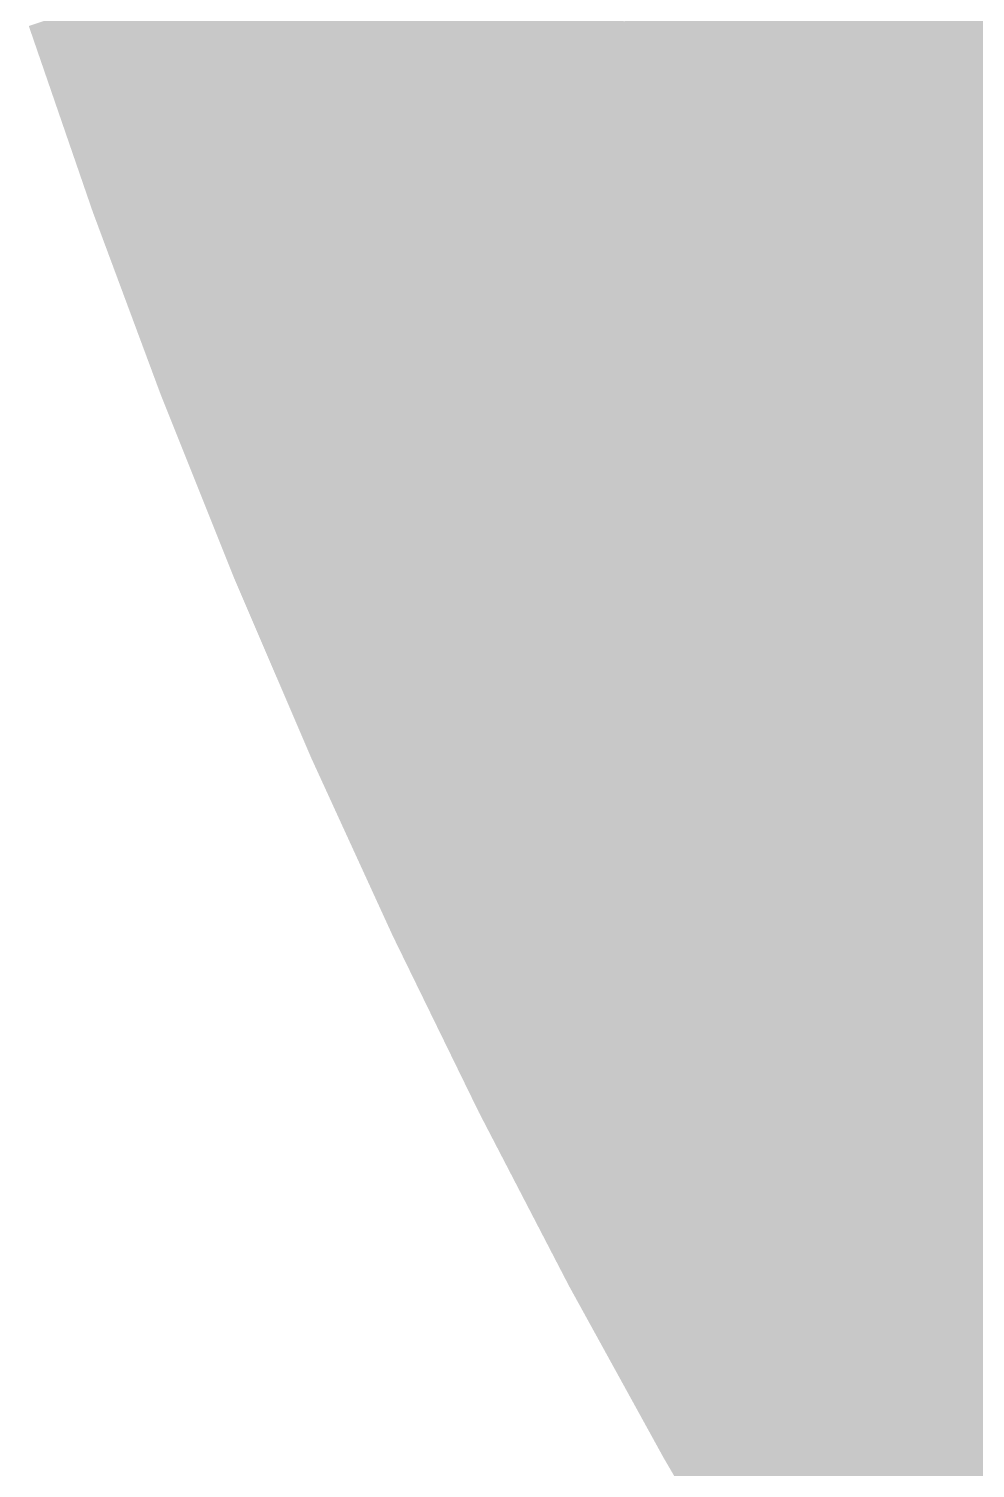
# Model space of a CAD drawing. Header units: inches. Extents: x -266 to 784, y -170 to 213.
# Drawn here: x -161.42 to -141.29, y -84.01 to -53.39 of the extents above; entities that cross this region are included whole.
import ezdxf

# ---------------------------------------------------------------- set-up
doc = ezdxf.new("R2010")
doc.units = ezdxf.units.IN
doc.header["$MEASUREMENT"] = 0

msp = doc.modelspace()

# ---------------------------------------------------------------- linework, layer by layer
at = {"color": 250, "true_color": 0x192a32}
msp.add_solid([(-148.763962, -53.228597), (-149.705506, -53.565487), (-150.025453, -49.561715), (-150.974981, -49.875397)], dxfattribs=at)
at = {"color": 250, "true_color": 0x16262e}
for points in [[(-149.705506, -53.565487), (-150.64705, -53.902377), (-150.974981, -49.875397), (-151.924509, -50.189078)], [(-148.345855, -57.223311), (-149.278848, -57.583206), (-149.705506, -53.565487), (-150.64705, -53.902377)]]:
    msp.add_solid(points, dxfattribs=at)
at = {"color": 250, "true_color": 0x14232a}
msp.add_solid([(-150.64705, -53.902377), (-151.588594, -54.239266), (-151.924509, -50.189078), (-152.874037, -50.50276)], dxfattribs=at)
at = {"color": 250, "true_color": 0x121f25}
for points in [[(-151.588594, -54.239266), (-152.530139, -54.576156), (-152.874037, -50.50276), (-153.823565, -50.816442)], [(-150.211841, -57.943101), (-151.144833, -58.302996), (-151.588594, -54.239266), (-152.530139, -54.576156)]]:
    msp.add_solid(points, dxfattribs=at)
at = {"color": 250, "true_color": 0x101c21}
msp.add_solid([(-152.530139, -54.576156), (-153.471683, -54.913046), (-153.823565, -50.816442), (-154.773093, -51.130124)], dxfattribs=at)
at = {"color": 149, "true_color": 0x2a4654}
msp.add_solid([(-139.94892, -53.984255), (-140.881913, -54.344151), (-141.23161, -50.533478), (-142.173154, -50.870368)], dxfattribs=at)
at = {"color": 168, "true_color": 0x0e181d}
for points in [[(-153.471683, -54.913046), (-154.413227, -55.249936), (-154.773093, -51.130124), (-155.722622, -51.443805)], [(-152.077826, -58.662891), (-153.010819, -59.022786), (-153.471683, -54.913046), (-154.413227, -55.249936)]]:
    msp.add_solid(points, dxfattribs=at)
at = {"color": 149, "true_color": 0x284250}
msp.add_solid([(-140.881913, -54.344151), (-141.814905, -54.704046), (-142.173154, -50.870368), (-143.114698, -51.207258)], dxfattribs=at)
at = {"color": 149, "true_color": 0x253f4c}
msp.add_solid([(-141.814905, -54.704046), (-142.747898, -55.063941), (-143.114698, -51.207258), (-144.056242, -51.544148)], dxfattribs=at)
at = {"color": 168, "true_color": 0x0c1419}
for points in [[(-154.413227, -55.249936), (-155.354771, -55.586826), (-155.722622, -51.443805), (-156.67215, -51.757487)], [(-153.010819, -59.022786), (-153.943812, -59.382681), (-154.413227, -55.249936), (-155.354771, -55.586826)], [(-151.516243, -62.760083), (-152.440123, -63.142766), (-153.010819, -59.022786), (-153.943812, -59.382681)], [(-149.9304, -66.459575), (-150.84461, -66.864817), (-151.516243, -62.760083), (-152.440123, -63.142766)]]:
    msp.add_solid(points, dxfattribs=at)
at = {"color": 159, "true_color": 0x233b48}
msp.add_solid([(-142.747898, -55.063941), (-143.680891, -55.423836), (-144.056242, -51.544148), (-144.997786, -51.881037)], dxfattribs=at)
at = {"color": 168, "true_color": 0x0a1114}
for points in [[(-155.354771, -55.586826), (-156.296315, -55.923716), (-156.67215, -51.757487), (-157.621678, -52.071169)], [(-153.943812, -59.382681), (-154.876805, -59.742576), (-155.354771, -55.586826), (-156.296315, -55.923716)]]:
    msp.add_solid(points, dxfattribs=at)
at = {"color": 159, "true_color": 0x213843}
msp.add_solid([(-143.680891, -55.423836), (-144.613884, -55.783731), (-144.997786, -51.881037), (-145.93933, -52.217927)], dxfattribs=at)
at = {"color": 168, "true_color": 0x080d10}
for points in [[(-156.296315, -55.923716), (-157.237859, -56.260606), (-157.621678, -52.071169), (-158.571206, -52.384851)], [(-154.876805, -59.742576), (-155.809797, -60.102471), (-156.296315, -55.923716), (-157.237859, -56.260606)], [(-153.364002, -63.52545), (-154.287882, -63.908133), (-154.876805, -59.742576), (-155.809797, -60.102471)], [(-151.758819, -67.270058), (-152.673029, -67.675299), (-153.364002, -63.52545), (-154.287882, -63.908133)], [(-150.062223, -70.974145), (-150.966212, -71.401701), (-151.758819, -67.270058), (-152.673029, -67.675299)]]:
    msp.add_solid(points, dxfattribs=at)
at = {"color": 159, "true_color": 0x1f343f}
msp.add_solid([(-144.613884, -55.783731), (-145.546877, -56.143626), (-145.93933, -52.217927), (-146.880874, -52.554817)], dxfattribs=at)
at = {"color": 168, "true_color": 0x050a0c}
for points in [[(-157.237859, -56.260606), (-158.179403, -56.597495), (-158.571206, -52.384851), (-159.520734, -52.698532)], [(-155.809797, -60.102471), (-156.74279, -60.462366), (-157.237859, -56.260606), (-158.179403, -56.597495)]]:
    msp.add_solid(points, dxfattribs=at)
at = {"color": 169, "true_color": 0x1d303b}
for points in [[(-145.546877, -56.143626), (-146.479869, -56.503521), (-146.880874, -52.554817), (-147.822418, -52.891707)], [(-144.125207, -59.698615), (-145.049087, -60.081299), (-145.546877, -56.143626), (-146.479869, -56.503521)]]:
    msp.add_solid(points, dxfattribs=at)
at = {"color": 178, "true_color": 0x030608}
for points in [[(-158.179403, -56.597495), (-159.120947, -56.934385), (-159.520734, -52.698532), (-160.470263, -53.012214)], [(-156.74279, -60.462366), (-157.675783, -60.822261), (-158.179403, -56.597495), (-159.120947, -56.934385)], [(-155.211761, -64.290817), (-156.135641, -64.6735), (-156.74279, -60.462366), (-157.675783, -60.822261)], [(-153.587239, -68.080541), (-154.501449, -68.485782), (-155.211761, -64.290817), (-156.135641, -64.6735)], [(-151.870201, -71.829256), (-152.774191, -72.256811), (-153.587239, -68.080541), (-154.501449, -68.485782)], [(-150.061683, -75.534703), (-150.954907, -75.984315), (-151.870201, -71.829256), (-152.774191, -72.256811)], [(-148.162772, -79.194652), (-149.044694, -79.666049), (-150.061683, -75.534703), (-150.954907, -75.984315)]]:
    msp.add_solid(points, dxfattribs=at)
at = {"color": 169, "true_color": 0x1b2d36}
msp.add_solid([(-146.479869, -56.503521), (-147.412862, -56.863416), (-147.822418, -52.891707), (-148.763962, -53.228597)], dxfattribs=at)
at = {"color": 98, "true_color": 0x010303}
for points in [[(-159.120947, -56.934385), (-160.062491, -57.271275), (-160.470263, -53.012214), (-161.419791, -53.325896)], [(-157.675783, -60.822261), (-158.608776, -61.182156), (-159.120947, -56.934385), (-160.062491, -57.271275)]]:
    msp.add_solid(points, dxfattribs=at)
at = {"color": 250, "true_color": 0x192932}
for points in [[(-147.412862, -56.863416), (-148.345855, -57.223311), (-148.763962, -53.228597), (-149.705506, -53.565487)], [(-145.972966, -60.463982), (-146.896846, -60.846666), (-147.412862, -56.863416), (-148.345855, -57.223311)]]:
    msp.add_solid(points, dxfattribs=at)
at = {"color": 250, "true_color": 0x14222a}
for points in [[(-149.278848, -57.583206), (-150.211841, -57.943101), (-150.64705, -53.902377), (-151.588594, -54.239266)], [(-147.820725, -61.229349), (-148.744605, -61.612033), (-149.278848, -57.583206), (-150.211841, -57.943101)]]:
    msp.add_solid(points, dxfattribs=at)
at = {"color": 149, "true_color": 0x284150}
msp.add_solid([(-139.505809, -57.785198), (-140.429689, -58.167882), (-140.881913, -54.344151), (-141.814905, -54.704046)], dxfattribs=at)
at = {"color": 250, "true_color": 0x101b21}
for points in [[(-151.144833, -58.302996), (-152.077826, -58.662891), (-152.530139, -54.576156), (-153.471683, -54.913046)], [(-149.668484, -61.994716), (-150.592364, -62.377399), (-151.144833, -58.302996), (-152.077826, -58.662891)]]:
    msp.add_solid(points, dxfattribs=at)
at = {"color": 149, "true_color": 0x253e4c}
msp.add_solid([(-140.429689, -58.167882), (-141.353568, -58.550565), (-141.814905, -54.704046), (-142.747898, -55.063941)], dxfattribs=at)
at = {"color": 159, "true_color": 0x233a48}
msp.add_solid([(-141.353568, -58.550565), (-142.277448, -58.933249), (-142.747898, -55.063941), (-143.680891, -55.423836)], dxfattribs=at)
at = {"color": 159, "true_color": 0x213743}
msp.add_solid([(-142.277448, -58.933249), (-143.201328, -59.315932), (-143.680891, -55.423836), (-144.613884, -55.783731)], dxfattribs=at)
at = {"color": 169, "true_color": 0x1f333f}
msp.add_solid([(-143.201328, -59.315932), (-144.125207, -59.698615), (-144.613884, -55.783731), (-145.546877, -56.143626)], dxfattribs=at)
at = {"color": 169, "true_color": 0x1b2c36}
for points in [[(-145.049087, -60.081299), (-145.972966, -60.463982), (-146.479869, -56.503521), (-147.412862, -56.863416)], [(-143.530932, -63.622886), (-144.445141, -64.028128), (-145.049087, -60.081299), (-145.972966, -60.463982)]]:
    msp.add_solid(points, dxfattribs=at)
at = {"color": 250, "true_color": 0x16252e}
for points in [[(-146.896846, -60.846666), (-147.820725, -61.229349), (-148.345855, -57.223311), (-149.278848, -57.583206)], [(-145.359351, -64.433369), (-146.273561, -64.83861), (-146.896846, -60.846666), (-147.820725, -61.229349)]]:
    msp.add_solid(points, dxfattribs=at)
at = {"color": 250, "true_color": 0x121e25}
for points in [[(-148.744605, -61.612033), (-149.668484, -61.994716), (-150.211841, -57.943101), (-151.144833, -58.302996)], [(-147.187771, -65.243852), (-148.10198, -65.649093), (-148.744605, -61.612033), (-149.668484, -61.994716)]]:
    msp.add_solid(points, dxfattribs=at)
at = {"color": 159, "true_color": 0x253d4c}
msp.add_solid([(-138.959883, -61.59668), (-139.874093, -62.001921), (-140.429689, -58.167882), (-141.353568, -58.550565)], dxfattribs=at)
at = {"color": 168, "true_color": 0x0e171d}
for points in [[(-150.592364, -62.377399), (-151.516243, -62.760083), (-152.077826, -58.662891), (-153.010819, -59.022786)], [(-149.01619, -66.054334), (-149.9304, -66.459575), (-150.592364, -62.377399), (-151.516243, -62.760083)], [(-147.350255, -69.69148), (-148.254244, -70.119035), (-149.01619, -66.054334), (-149.9304, -66.459575)]]:
    msp.add_solid(points, dxfattribs=at)
at = {"color": 159, "true_color": 0x233948}
msp.add_solid([(-139.874093, -62.001921), (-140.788302, -62.407162), (-141.353568, -58.550565), (-142.277448, -58.933249)], dxfattribs=at)
at = {"color": 159, "true_color": 0x213643}
msp.add_solid([(-140.788302, -62.407162), (-141.702512, -62.812404), (-142.277448, -58.933249), (-143.201328, -59.315932)], dxfattribs=at)
at = {"color": 168, "true_color": 0x0a1014}
for points in [[(-152.440123, -63.142766), (-153.364002, -63.52545), (-153.943812, -59.382681), (-154.876805, -59.742576)], [(-150.84461, -66.864817), (-151.758819, -67.270058), (-152.440123, -63.142766), (-153.364002, -63.52545)], [(-149.158233, -70.54659), (-150.062223, -70.974145), (-150.84461, -66.864817), (-151.758819, -67.270058)], [(-147.38201, -74.185869), (-148.275234, -74.635481), (-149.158233, -70.54659), (-150.062223, -70.974145)]]:
    msp.add_solid(points, dxfattribs=at)
at = {"color": 169, "true_color": 0x1f323f}
for points in [[(-141.702512, -62.812404), (-142.616722, -63.217645), (-143.201328, -59.315932), (-144.125207, -59.698615)], [(-140.11834, -66.271039), (-141.02233, -66.698595), (-141.702512, -62.812404), (-142.616722, -63.217645)]]:
    msp.add_solid(points, dxfattribs=at)
at = {"color": 169, "true_color": 0x1d2f3b}
msp.add_solid([(-142.616722, -63.217645), (-143.530932, -63.622886), (-144.125207, -59.698615), (-145.049087, -60.081299)], dxfattribs=at)
at = {"color": 178, "true_color": 0x05090c}
for points in [[(-154.287882, -63.908133), (-155.211761, -64.290817), (-155.809797, -60.102471), (-156.74279, -60.462366)], [(-152.673029, -67.675299), (-153.587239, -68.080541), (-154.287882, -63.908133), (-155.211761, -64.290817)], [(-150.966212, -71.401701), (-151.870201, -71.829256), (-152.673029, -67.675299), (-153.587239, -68.080541)], [(-149.168458, -75.085092), (-150.061683, -75.534703), (-150.966212, -71.401701), (-151.870201, -71.829256)], [(-147.280851, -78.723255), (-148.162772, -79.194652), (-149.168458, -75.085092), (-150.061683, -75.534703)], [(-145.304528, -82.313998), (-146.174615, -82.806896), (-147.280851, -78.723255), (-148.162772, -79.194652)], [(-143.240678, -85.855158), (-144.098406, -86.369261), (-145.304528, -82.313998), (-146.174615, -82.806896)]]:
    msp.add_solid(points, dxfattribs=at)
at = {"color": 250, "true_color": 0x192832}
for points in [[(-144.445141, -64.028128), (-145.359351, -64.433369), (-145.972966, -60.463982), (-146.896846, -60.846666)], [(-142.830308, -67.553705), (-143.734298, -67.98126), (-144.445141, -64.028128), (-145.359351, -64.433369)]]:
    msp.add_solid(points, dxfattribs=at)
at = {"color": 178, "true_color": 0x010203}
for points in [[(-156.135641, -64.6735), (-157.059521, -65.056183), (-157.675783, -60.822261), (-158.608776, -61.182156)], [(-154.501449, -68.485782), (-155.415658, -68.891023), (-156.135641, -64.6735), (-157.059521, -65.056183)], [(-152.774191, -72.256811), (-153.67818, -72.684366), (-154.501449, -68.485782), (-155.415658, -68.891023)], [(-150.954907, -75.984315), (-151.848131, -76.433926), (-152.774191, -72.256811), (-153.67818, -72.684366)], [(-149.044694, -79.666049), (-149.926615, -80.137445), (-150.954907, -75.984315), (-151.848131, -76.433926)], [(-147.044702, -83.299794), (-147.914788, -83.792693), (-149.044694, -79.666049), (-149.926615, -80.137445)], [(-144.956135, -86.883364), (-145.813864, -87.397466), (-147.044702, -83.299794), (-147.914788, -83.792693)]]:
    msp.add_solid(points, dxfattribs=at)
at = {"color": 250, "true_color": 0x14212a}
for points in [[(-146.273561, -64.83861), (-147.187771, -65.243852), (-147.820725, -61.229349), (-148.744605, -61.612033)], [(-144.638287, -68.408815), (-145.542276, -68.83637), (-146.273561, -64.83861), (-147.187771, -65.243852)]]:
    msp.add_solid(points, dxfattribs=at)
at = {"color": 168, "true_color": 0x101a21}
for points in [[(-148.10198, -65.649093), (-149.01619, -66.054334), (-149.668484, -61.994716), (-150.592364, -62.377399)], [(-146.446265, -69.263925), (-147.350255, -69.69148), (-148.10198, -65.649093), (-149.01619, -66.054334)], [(-144.702337, -72.837035), (-145.595561, -73.286647), (-146.446265, -69.263925), (-147.350255, -69.69148)]]:
    msp.add_solid(points, dxfattribs=at)
at = {"color": 159, "true_color": 0x213543}
msp.add_solid([(-139.214351, -65.843484), (-140.11834, -66.271039), (-140.788302, -62.407162), (-141.702512, -62.812404)], dxfattribs=at)
at = {"color": 169, "true_color": 0x1d2e3b}
for points in [[(-141.02233, -66.698595), (-141.926319, -67.12615), (-142.616722, -63.217645), (-143.530932, -63.622886)], [(-139.342991, -70.139367), (-140.236215, -70.588979), (-141.02233, -66.698595), (-141.926319, -67.12615)]]:
    msp.add_solid(points, dxfattribs=at)
at = {"color": 169, "true_color": 0x1b2b36}
msp.add_solid([(-141.926319, -67.12615), (-142.830308, -67.553705), (-143.530932, -63.622886), (-144.445141, -64.028128)], dxfattribs=at)
at = {"color": 250, "true_color": 0x16242e}
for points in [[(-143.734298, -67.98126), (-144.638287, -68.408815), (-145.359351, -64.433369), (-146.273561, -64.83861)], [(-142.022664, -71.488201), (-142.915888, -71.937813), (-143.734298, -67.98126), (-144.638287, -68.408815)]]:
    msp.add_solid(points, dxfattribs=at)
at = {"color": 250, "true_color": 0x121d25}
for points in [[(-145.542276, -68.83637), (-146.446265, -69.263925), (-147.187771, -65.243852), (-148.10198, -65.649093)], [(-143.809112, -72.387424), (-144.702337, -72.837035), (-145.542276, -68.83637), (-146.446265, -69.263925)], [(-141.989324, -75.894875), (-142.871245, -76.366271), (-143.809112, -72.387424), (-144.702337, -72.837035)]]:
    msp.add_solid(points, dxfattribs=at)
at = {"color": 168, "true_color": 0x0c1319}
for points in [[(-148.254244, -70.119035), (-149.158233, -70.54659), (-149.9304, -66.459575), (-150.84461, -66.864817)], [(-146.488785, -73.736258), (-147.38201, -74.185869), (-148.254244, -70.119035), (-149.158233, -70.54659)], [(-144.635087, -77.309065), (-145.517009, -77.780462), (-146.488785, -73.736258), (-147.38201, -74.185869)]]:
    msp.add_solid(points, dxfattribs=at)
at = {"color": 179, "true_color": 0x1b2a36}
msp.add_solid([(-140.236215, -70.588979), (-141.12944, -71.03859), (-141.926319, -67.12615), (-142.830308, -67.553705)], dxfattribs=at)
at = {"color": 250, "true_color": 0x192732}
msp.add_solid([(-141.12944, -71.03859), (-142.022664, -71.488201), (-142.830308, -67.553705), (-143.734298, -67.98126)], dxfattribs=at)
at = {"color": 250, "true_color": 0x14202a}
for points in [[(-142.915888, -71.937813), (-143.809112, -72.387424), (-144.638287, -68.408815), (-145.542276, -68.83637)], [(-141.107402, -75.423478), (-141.989324, -75.894875), (-142.915888, -71.937813), (-143.809112, -72.387424)]]:
    msp.add_solid(points, dxfattribs=at)
at = {"color": 168, "true_color": 0x0e161d}
for points in [[(-145.595561, -73.286647), (-146.488785, -73.736258), (-147.350255, -69.69148), (-148.254244, -70.119035)], [(-143.753166, -76.837668), (-144.635087, -77.309065), (-145.595561, -73.286647), (-146.488785, -73.736258)], [(-141.82418, -80.342405), (-142.694267, -80.835304), (-143.753166, -76.837668), (-144.635087, -77.309065)]]:
    msp.add_solid(points, dxfattribs=at)
at = {"color": 168, "true_color": 0x080c10}
for points in [[(-148.275234, -74.635481), (-149.168458, -75.085092), (-150.062223, -70.974145), (-150.966212, -71.401701)], [(-146.39893, -78.251858), (-147.280851, -78.723255), (-148.275234, -74.635481), (-149.168458, -75.085092)], [(-144.434441, -81.8211), (-145.304528, -82.313998), (-146.39893, -78.251858), (-147.280851, -78.723255)], [(-142.382949, -85.341056), (-143.240678, -85.855158), (-144.434441, -81.8211), (-145.304528, -82.313998)]]:
    msp.add_solid(points, dxfattribs=at)
at = {"color": 179, "true_color": 0x192632}
msp.add_solid([(-139.34356, -74.480684), (-140.225481, -74.952081), (-141.12944, -71.03859), (-142.022664, -71.488201)], dxfattribs=at)
at = {"color": 250, "true_color": 0x16232e}
msp.add_solid([(-140.225481, -74.952081), (-141.107402, -75.423478), (-142.022664, -71.488201), (-142.915888, -71.937813)], dxfattribs=at)
at = {"color": 168, "true_color": 0x101921}
for points in [[(-142.871245, -76.366271), (-143.753166, -76.837668), (-144.702337, -72.837035), (-145.595561, -73.286647)], [(-140.954093, -79.849507), (-141.82418, -80.342405), (-142.871245, -76.366271), (-143.753166, -76.837668)]]:
    msp.add_solid(points, dxfattribs=at)
at = {"color": 168, "true_color": 0x0a0f14}
for points in [[(-145.517009, -77.780462), (-146.39893, -78.251858), (-147.38201, -74.185869), (-148.275234, -74.635481)], [(-143.564354, -81.328202), (-144.434441, -81.8211), (-145.517009, -77.780462), (-146.39893, -78.251858)], [(-141.525221, -84.826953), (-142.382949, -85.341056), (-143.564354, -81.328202), (-144.434441, -81.8211)]]:
    msp.add_solid(points, dxfattribs=at)
at = {"color": 250, "true_color": 0x141f2a}
msp.add_solid([(-139.213919, -78.863711), (-140.084006, -79.356609), (-141.107402, -75.423478), (-141.989324, -75.894875)], dxfattribs=at)
at = {"color": 250, "true_color": 0x121c25}
msp.add_solid([(-140.084006, -79.356609), (-140.954093, -79.849507), (-141.989324, -75.894875), (-142.871245, -76.366271)], dxfattribs=at)
at = {"color": 168, "true_color": 0x0c1219}
for points in [[(-142.694267, -80.835304), (-143.564354, -81.328202), (-144.635087, -77.309065), (-145.517009, -77.780462)], [(-140.667492, -84.31285), (-141.525221, -84.826953), (-142.694267, -80.835304), (-143.564354, -81.328202)]]:
    msp.add_solid(points, dxfattribs=at)
at = {"color": 178, "true_color": 0x030508}
for points in [[(-146.174615, -82.806896), (-147.044702, -83.299794), (-148.162772, -79.194652), (-149.044694, -79.666049)], [(-144.098406, -86.369261), (-144.956135, -86.883364), (-146.174615, -82.806896), (-147.044702, -83.299794)]]:
    msp.add_solid(points, dxfattribs=at)
at = {"color": 168, "true_color": 0x101821}
msp.add_solid([(-138.952035, -83.284645), (-139.809763, -83.798747), (-140.954093, -79.849507), (-141.82418, -80.342405)], dxfattribs=at)
at = {"color": 168, "true_color": 0x0e151d}
msp.add_solid([(-139.809763, -83.798747), (-140.667492, -84.31285), (-141.82418, -80.342405), (-142.694267, -80.835304)], dxfattribs=at)

doc.saveas('drawing.dxf')
